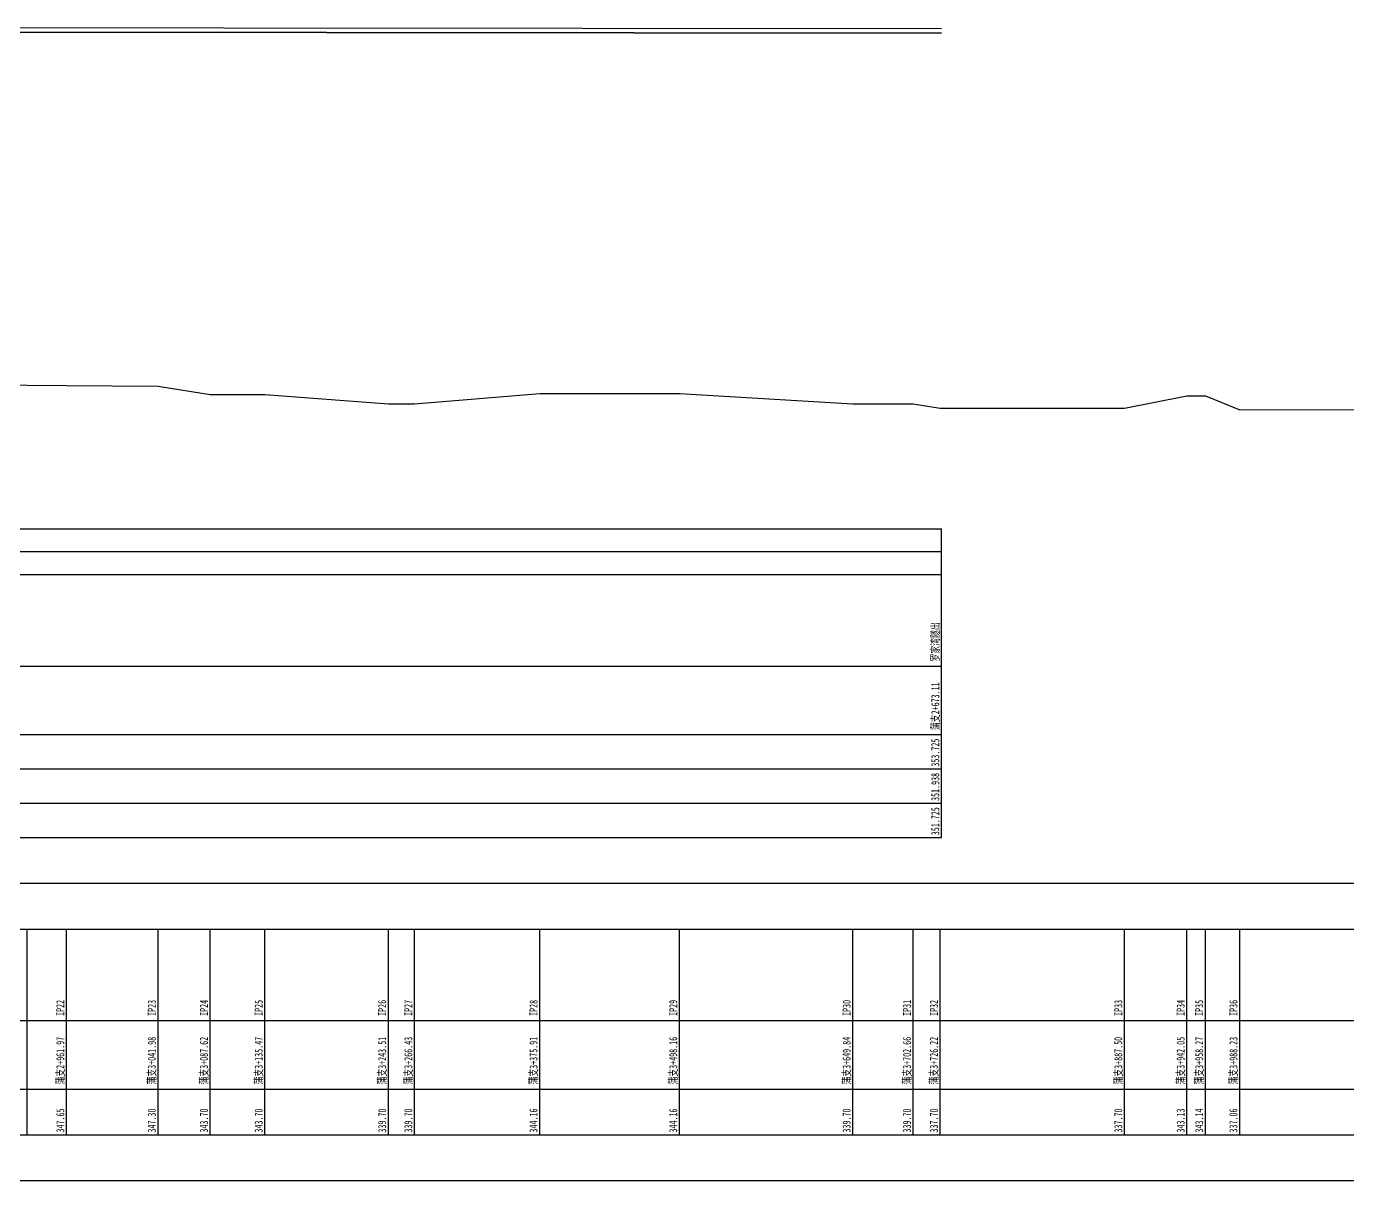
# Model space of a CAD drawing. Header units: millimetres. Extents: x -40 to 2308, y -621 to 355.
# Drawn here: x 542 to 1119, y -150 to 355 of the extents above; entities that cross this region are included whole.
import ezdxf

# ---------------------------------------------------------------- set-up
doc = ezdxf.new("R2010")
doc.units = ezdxf.units.MM
for name, color, linetype in [('纵断面_文字标注', 7, 'Continuous'), ('纵断面_渠底高程线', 3, 'Continuous'), ('纵断面_渠顶高程线', 1, 'Continuous'), ('纵断面_管中心线', 2, 'Continuous'), ('纵断面_表格线框', 7, 'Continuous'), ('纵断面_设计水位线', 5, 'Continuous')]:
    doc.layers.add(name, color=color, linetype=linetype)
doc.styles.get("Standard").update_dxf_attribs({"font": '', "width": 0.7})
doc.styles.get('Standard').set_extended_font_data('仿宋')

msp = doc.modelspace()

# ---------------------------------------------------------------- linework, layer by layer
at = {"layer": '纵断面_渠底高程线'}
msp.add_lwpolyline([(0, 352.67), (941.85, 351.73)], dxfattribs=at)
at = {"layer": '纵断面_渠顶高程线'}
msp.add_lwpolyline([(0, 354.67), (941.85, 353.73)], dxfattribs=at)
at = {"layer": '纵断面_管中心线'}
msp.add_lwpolyline([(414.71, 198.23), (448.04, 195.67), (463.75, 195.67), (474.53, 198.4), (486.85, 198.29), (510.66, 198.08), (541.88, 197.8), (559.13, 197.65), (599.14, 197.3), (621.96, 193.7), (645.89, 193.7), (699.91, 189.7), (711.36, 189.7), (766.11, 194.16), (827.23, 194.16), (903.07, 189.7), (929.48, 189.7), (941.26, 187.7), (1021.9, 187.7), (1049.18, 193.13), (1057.28, 193.14), (1072.26, 187.06), (1159.42, 187.2)], dxfattribs=at)
at = {"layer": '纵断面_表格线框'}
for p, q in [((0, 135), (941.85, 135)), ((941.85, 0), (941.85, 135)), ((0, 125), (941.85, 125)), ((0, 115), (941.85, 115)), ((0, 75), (941.85, 75)), ((0, 45), (941.85, 45)), ((0, 30), (941.85, 30)), ((0, 15), (941.85, 15)), ((0, 0), (941.85, 0)), ((414.71, -20), (2308.19, -20)), ((414.71, -40), (2308.19, -40)), ((541.88, -130), (541.88, -40)), ((559.13, -130), (559.13, -40)), ((599.14, -130), (599.14, -40)), ((621.96, -130), (621.96, -40)), ((645.89, -130), (645.89, -40)), ((699.91, -130), (699.91, -40)), ((711.36, -130), (711.36, -40)), ((766.11, -130), (766.11, -40)), ((827.23, -130), (827.23, -40)), ((903.07, -130), (903.07, -40)), ((929.48, -130), (929.48, -40)), ((941.26, -130), (941.26, -40)), ((1021.9, -130), (1021.9, -40)), ((1049.18, -130), (1049.18, -40)), ((1057.28, -130), (1057.28, -40)), ((1072.26, -130), (1072.26, -40)), ((414.71, -80), (2308.19, -80)), ((414.71, -110), (2308.19, -110)), ((414.71, -130), (2308.19, -130)), ((414.71, -150), (2308.19, -150))]:
    msp.add_line(p, q, dxfattribs=at)
at = {"layer": '纵断面_设计水位线'}
msp.add_lwpolyline([(0, 352.88), (941.85, 351.94)], dxfattribs=at)

# ---------------------------------------------------------------- texts
at = {"layer": '纵断面_文字标注', "width": 0.7}
for s, p in [('罗家湾隧出', (940.85, 77)), ('蒲支2+673.11', (940.85, 47)), ('353.725', (940.85, 31)), ('351.938', (940.85, 16)), ('351.725', (940.85, 1)), ('IP22', (558.13, -78)), ('IP23', (598.14, -78)), ('IP24', (620.96, -78)), ('IP25', (644.89, -78)), ('IP26', (698.91, -78)), ('IP27', (710.36, -78)), ('IP28', (765.11, -78)), ('IP29', (826.23, -78)), ('IP30', (902.07, -78)), ('IP31', (928.48, -78)), ('IP32', (940.26, -78)), ('IP33', (1020.9, -78)), ('IP34', (1048.18, -78)), ('IP35', (1056.28, -78)), ('IP36', (1071.26, -78)), ('蒲支2+961.97', (558.13, -108)), ('蒲支3+041.98', (598.14, -108)), ('蒲支3+087.62', (620.96, -108)), ('蒲支3+135.47', (644.89, -108)), ('蒲支3+243.51', (698.91, -108)), ('蒲支3+266.43', (710.36, -108)), ('蒲支3+375.91', (765.11, -108)), ('蒲支3+498.16', (826.23, -108)), ('蒲支3+649.84', (902.07, -108)), ('蒲支3+702.66', (928.48, -108)), ('蒲支3+726.22', (940.26, -108)), ('蒲支3+887.50', (1020.9, -108)), ('蒲支3+942.05', (1048.18, -108)), ('蒲支3+958.27', (1056.28, -108)), ('蒲支3+988.23', (1071.26, -108)), ('347.65', (558.13, -129)), ('347.30', (598.14, -129)), ('343.70', (620.96, -129)), ('343.70', (644.89, -129)), ('339.70', (698.91, -129)), ('339.70', (710.36, -129)), ('344.16', (765.11, -129)), ('344.16', (826.23, -129)), ('339.70', (902.07, -129)), ('339.70', (928.48, -129)), ('337.70', (940.26, -129)), ('337.70', (1020.9, -129)), ('343.13', (1048.18, -129)), ('343.14', (1056.28, -129)), ('337.06', (1071.26, -129))]:
    msp.add_text(s, height=3.5, rotation=90, dxfattribs=at).set_placement(p)

doc.saveas('drawing.dxf')
